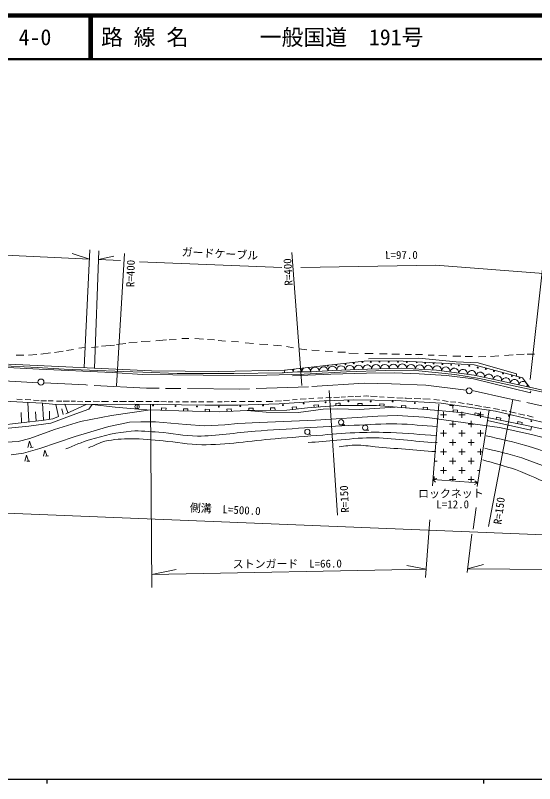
# Model space of a CAD drawing. Units: millimetres, scale not verified. Extents: x 40000 to 680000, y 20000 to 380000.
# Drawn here: x 160764 to 279684, y 204000 to 380000 of the extents above; entities that cross this region are included whole.
import ezdxf
from ezdxf.enums import TextEntityAlignment as Align

# ---------------------------------------------------------------- set-up
doc = ezdxf.new("R2010")
doc.units = ezdxf.units.MM
doc.header["$LTSCALE"] = 1000
doc.linetypes.add('CHAIN', pattern=[18.5, 12, -1.5, 3.5, -1.5])
for name, color, linetype, lineweight in [('M-BGD', 7, 'Continuous', 13), ('M-BMK', 2, 'CHAIN', 13), ('M-STR-HTXT', 7, 'Continuous', 13), ('M-TTL', 2, 'Continuous', 140), ('M-TTL-BAND', 7, 'Continuous', 25), ('M-TTL-LINE', 7, 'Continuous', 50), ('M-TTL-TXT', 7, 'Continuous', 50)]:
    doc.layers.add(name, color=color, linetype=linetype, lineweight=lineweight)
doc.styles.add('ＭＳ ゴシック', font='')
doc.styles.get('ＭＳ ゴシック').set_extended_font_data('MS Gothic')

# ---------------------------------------------------------------- blocks, each defined once
blk = doc.blocks.new('広葉樹林')
at = {"color": 7, "linetype": 'Continuous', "lineweight": 13}
blk.add_line((0, -0.75), (1, -0.75), dxfattribs=at)
blk.add_circle((0, 0), 0.75, dxfattribs=at)
blk = doc.blocks.new('針葉樹林')
at = {"color": 7, "linetype": 'Continuous', "lineweight": 13}
for p, q in [((-0.6, -1), (0, 1)), ((0, 1), (0.6, -1)), ((0.1, -1), (1.1, -1))]:
    blk.add_line(p, q, dxfattribs=at)
blk = doc.blocks.new('有線柱')
at = {"color": 7, "linetype": 'Continuous', "lineweight": 13}
blk.add_line((0, 0.5), (0, -0.5), dxfattribs=at)
blk.add_circle((0, 0), 0.5, dxfattribs=at)

msp = doc.modelspace()

# ---------------------------------------------------------------- linework, layer by layer
at = {"layer": 'M-BGD'}
for p, q in [((224091, 325662), (226336, 295171)), ((183897, 304616), (186083, 304841)), ((186759, 304961), (188640, 305146)), ((189580, 305265), (191660, 305398)), ((192905, 305438), (195382, 305650)), ((195965, 305689), (197594, 305769)), ((198879, 305941), (200482, 305941)), ((201899, 305981), (203859, 305835)), ((204787, 305782), (206376, 305663)), ((207224, 305517), (208866, 305398)), ((210297, 305305), (211860, 305199)), ((213357, 305000), (215317, 304841)), ((216708, 304709), (218589, 304590)), ((169764, 302735), (171698, 303053)), ((172453, 303199), (174108, 303464)), ((175327, 303729), (176705, 303901)), ((178175, 303914), (179738, 304100)), ((180506, 304192), (183487, 304471)), ((219914, 304418), (221728, 304325)), ((222854, 304113), (224457, 303808)), ((225676, 303596), (227491, 303398)), ((228630, 303292), (230338, 303212)), ((231690, 303040), (233412, 302974)), ((234604, 302881), (236392, 302881)), ((160982, 302139), (162717, 302139)), ((163763, 302179), (165684, 302285)), ((166598, 302391), (168783, 302682)), ((237160, 302629), (239253, 302576)), ((240763, 302523), (242710, 302523)), ((241651, 301333), (253182, 301449)), ((244154, 302497), (245876, 302484)), ((246989, 302364), (248711, 302391)), ((250022, 302338), (251466, 302338)), ((252420, 302272), (254023, 302272)), ((253182, 301449), (261695, 300637)), ((255334, 302153), (256659, 302179)), ((257758, 302060), (259599, 302007)), ((260964, 301927), (262765, 301927)), ((263745, 301874), (265481, 301821)), ((266805, 301808), (268487, 301861)), ((269600, 301848), (271455, 301994)), ((272792, 302060), (274766, 302219)), ((275561, 302285), (277309, 302364)), ((277958, 302417), (279627, 302364)), ((155434, 299829), (165746, 299365)), ((158955, 299326), (166210, 298939)), ((191932, 298601), (159197, 300110)), ((165746, 299365), (171975, 298978)), ((240648, 300806), (222423, 298717)), ((248116, 300884), (240648, 300806)), ((265837, 299916), (248116, 300884)), ((261695, 300637), (266764, 300366)), ((276943, 296975), (265837, 299916)), ((266764, 300366), (275547, 297890)), ((166210, 298939), (182945, 298185)), ((171975, 298978), (185460, 298436)), ((182945, 298185), (189891, 297720)), ((185460, 298436), (189949, 298281)), ((189891, 297720), (203743, 297546)), ((189949, 298281), (197823, 297972)), ((207332, 298407), (191932, 298601)), ((197823, 297972), (210766, 297972)), ((203743, 297546), (213184, 297527)), ((222423, 298717), (207332, 298407)), ((210766, 297972), (221871, 298107)), ((213184, 297527), (218350, 297566)), ((218350, 297566), (226940, 297836)), ((221871, 298107), (222147, 298123)), ((232984, 297806), (224258, 297419)), ((226940, 297836), (236633, 298301)), ((241168, 298038), (232984, 297806)), ((236633, 298301), (245552, 298610)), ((247494, 298135), (241168, 298038)), ((245552, 298610), (253194, 298533)), ((253240, 297864), (247494, 298135)), ((253194, 298533), (261378, 297759)), ((259470, 297516), (253240, 297864)), ((265661, 296761), (259470, 297516)), ((261378, 297759), (267085, 296811)), ((275547, 297890), (275547, 297345)), ((278759, 293550), (265661, 296761)), ((267085, 296811), (277397, 294567)), ((278490, 294838), (276943, 296975)), ((277397, 294567), (291443, 291568)), ((278494, 294837), (282853, 293851)), ((278778, 293995), (278759, 293550)), ((229126, 292274), (227995, 292191)), ((231152, 292385), (230059, 292339)), ((233145, 292470), (231833, 292414)), ((234972, 292548), (233692, 292493)), ((236398, 292609), (235406, 292566)), ((238238, 292687), (236929, 292631)), ((239858, 292756), (238552, 292700)), ((241146, 292811), (240508, 292783)), ((241700, 292778), (241146, 292811)), ((243641, 292665), (242122, 292754)), ((245232, 292571), (244122, 292636)), ((247503, 292438), (245969, 292528)), ((249540, 292319), (248153, 292400)), ((250242, 292283), (249971, 292294)), ((251542, 292232), (250242, 292283)), ((253590, 292151), (252071, 292211)), ((149557, 292138), (163912, 291286)), ((162315, 292026), (161123, 292087)), ((164343, 291923), (162973, 291992)), ((163861, 286922), (163644, 291312)), ((163912, 291286), (166986, 291138)), ((164879, 291821), (166191, 291781)), ((166598, 291702), (167920, 291692)), ((167174, 287328), (166986, 291138)), ((166986, 291138), (170024, 290886)), ((169438, 291663), (168312, 291720)), ((170024, 290886), (172070, 290910)), ((170617, 288143), (170024, 290886)), ((170309, 291618), (170190, 291624)), ((171432, 291614), (170309, 291618)), ((173195, 291607), (171685, 291613)), ((172770, 289059), (172070, 290910)), ((172070, 290910), (178386, 290860)), ((172322, 288721), (176943, 290871)), ((174518, 291602), (173527, 291606)), ((176233, 291496), (175020, 291555)), ((178081, 291516), (176720, 291565)), ((177600, 289797), (178386, 290860)), ((187980, 290938), (178386, 290860)), ((178386, 290860), (183598, 290242)), ((180004, 291580), (178558, 291586)), ((180684, 291577), (180486, 291578)), ((182101, 291569), (180684, 291577)), ((184261, 291558), (183124, 291564)), ((186229, 291547), (184629, 291556)), ((187936, 291537), (186679, 291544)), ((187980, 290938), (204212, 290706)), ((190018, 291526), (188431, 291535)), ((191904, 291515), (190670, 291522)), ((193714, 291505), (192451, 291512)), ((195343, 291496), (194049, 291504)), ((196853, 291488), (195759, 291494)), ((198358, 291480), (197502, 291485)), ((200426, 291468), (199010, 291476)), ((202110, 291459), (200973, 291465)), ((202227, 291460), (202110, 291459)), ((203959, 291472), (202709, 291463)), ((204212, 290706), (211719, 290667)), ((206044, 291486), (204591, 291476)), ((208093, 291500), (207022, 291493)), ((209715, 291511), (208548, 291503)), ((211366, 291522), (210186, 291514)), ((211719, 290667), (221160, 290996)), ((213415, 291536), (212104, 291527)), ((215431, 291550), (214046, 291540)), ((217099, 291561), (215914, 291553)), ((219641, 291578), (218202, 291569)), ((219687, 291582), (219641, 291578)), ((221711, 291730), (220376, 291632)), ((231472, 291673), (221160, 290996)), ((223548, 291865), (222185, 291765)), ((225336, 291996), (224220, 291914)), ((227343, 292143), (225972, 292043)), ((234713, 290630), (227671, 290127)), ((230153, 290805), (229155, 290734)), ((229155, 290734), (229191, 290235)), ((230189, 290306), (230153, 290805)), ((231472, 291673), (238244, 291886)), ((234696, 291130), (234143, 291090)), ((234143, 291090), (234178, 290591)), ((235179, 291128), (234696, 291130)), ((243496, 290591), (234713, 290630)), ((235177, 290628), (235179, 291128)), ((238244, 291886), (247859, 291809)), ((239179, 291110), (239177, 290610)), ((240179, 291106), (239179, 291110)), ((240177, 290606), (240179, 291106)), ((257639, 289469), (243496, 290591)), ((244214, 291036), (244175, 290537)), ((245211, 290956), (244214, 291036)), ((245172, 290458), (245211, 290956)), ((247859, 291809), (258249, 291151)), ((249199, 290640), (249159, 290142)), ((250196, 290561), (249199, 290640)), ((250156, 290063), (250196, 290561)), ((255794, 292064), (254050, 292133)), ((257922, 291817), (256571, 291986)), ((258249, 291151), (270708, 289294)), ((259872, 291573), (258552, 291738)), ((260216, 290621), (261216, 290621)), ((261640, 291352), (260451, 291501)), ((260923, 290666), (260923, 289914)), ((263517, 291117), (262242, 291277)), ((264282, 291022), (264176, 291035)), ((265545, 290792), (264282, 291022)), ((267547, 290428), (265984, 290712)), ((162204, 286720), (162106, 289029)), ((165517, 287125), (165371, 289203)), ((168610, 287504), (168544, 289309)), ((171693, 288601), (171388, 289841)), ((173808, 288404), (177600, 289797)), ((182795, 288318), (191734, 289596)), ((183598, 290242), (188067, 289874)), ((188067, 289874), (191762, 289593)), ((193968, 289585), (191734, 289596)), ((198186, 289391), (193968, 289585)), ((194263, 290072), (194240, 289572)), ((195262, 290026), (194263, 290072)), ((195239, 289527), (195262, 290026)), ((207511, 289198), (198186, 289391)), ((199246, 289870), (199236, 289370)), ((200246, 289849), (199246, 289870)), ((200235, 289349), (200246, 289849)), ((204245, 289766), (204234, 289266)), ((205245, 289745), (204245, 289766)), ((205234, 289245), (205245, 289745)), ((213857, 289508), (207511, 289198)), ((210206, 289830), (209207, 289781)), ((209207, 289781), (209232, 289282)), ((210231, 289331), (210206, 289830)), ((222950, 289585), (213857, 289508)), ((218210, 289067), (213857, 289508)), ((215222, 290019), (214222, 290011)), ((214222, 290011), (214226, 289511)), ((215226, 289519), (215222, 290019)), ((225639, 289029), (218210, 289067)), ((220222, 290062), (219222, 290053)), ((219222, 290053), (219226, 289553)), ((220226, 289562), (220222, 290062)), ((227671, 290127), (222950, 289585)), ((225154, 290341), (224161, 290227)), ((224161, 290227), (224218, 289730)), ((225211, 289844), (225154, 290341)), ((231250, 289803), (225639, 289029)), ((234616, 289880), (231250, 289803)), ((239530, 289686), (234616, 289880)), ((247772, 290228), (239530, 289686)), ((254183, 290245), (254143, 289746)), ((255180, 290166), (254183, 290245)), ((255140, 289667), (255180, 290166)), ((263501, 288927), (257639, 289469)), ((258802, 289207), (258802, 287793)), ((261056, 289655), (261010, 289157)), ((262051, 289563), (261056, 289655)), ((262005, 289065), (262051, 289563)), ((263044, 289207), (263044, 287793)), ((277895, 286025), (263501, 288927)), ((266049, 288924), (265950, 288433)), ((267029, 288726), (266049, 288924)), ((266930, 288236), (267029, 288726)), ((267287, 289207), (267287, 287793)), ((269533, 290067), (268004, 290345)), ((271655, 289681), (270247, 289937)), ((270708, 289294), (286553, 285598)), ((273355, 289322), (272153, 289591)), ((275432, 288858), (273839, 289214)), ((277463, 288405), (276025, 288726)), ((154965, 285833), (167385, 287243)), ((167385, 287243), (169320, 287591)), ((168856, 286585), (173808, 288404)), ((169320, 287591), (170617, 288143)), ((169755, 285145), (175714, 286963)), ((175714, 286963), (182795, 288318)), ((186918, 286813), (189487, 286893)), ((189487, 286893), (192852, 286893)), ((192852, 286893), (199846, 286284)), ((216695, 286734), (229464, 287264)), ((229464, 287264), (243770, 288165)), ((243770, 288165), (248168, 288350)), ((248168, 288350), (254367, 287979)), ((254367, 287979), (257414, 287582)), ((257228, 287582), (271666, 285595)), ((258094, 288500), (259509, 288500)), ((260923, 287086), (260923, 285672)), ((262337, 288500), (263751, 288500)), ((265166, 287086), (265166, 285672)), ((266580, 288500), (267994, 288500)), ((278816, 284944), (268914, 287211)), ((270950, 287935), (270851, 287445)), ((271930, 287738), (270950, 287935)), ((271831, 287248), (271930, 287738)), ((275851, 286947), (275753, 286457)), ((276832, 286750), (275851, 286947)), ((277962, 288308), (279328, 287980)), ((154926, 284998), (163825, 285888)), ((163825, 285888), (168856, 286585)), ((164106, 283055), (169755, 285145)), ((174493, 283555), (180877, 285462)), ((180877, 285462), (182175, 285833)), ((182175, 285833), (184745, 286337)), ((184745, 286337), (186918, 286813)), ((199846, 286284), (204058, 285992)), ((204058, 285992), (208747, 286231)), ((208747, 286231), (211741, 286469)), ((211741, 286469), (216695, 286734)), ((260216, 286379), (261630, 286379)), ((264458, 286379), (265873, 286379)), ((271666, 285595), (279005, 283979)), ((276733, 286259), (276832, 286750)), ((289891, 283316), (277895, 286025)), ((278998, 285776), (278816, 284944)), ((166386, 280747), (174493, 283555)), ((258094, 284257), (259509, 284257)), ((258802, 284965), (258802, 283550)), ((262337, 284257), (263751, 284257)), ((263044, 284965), (263044, 283550)), ((266580, 284257), (267994, 284257)), ((267287, 284965), (267287, 283550)), ((279005, 283979), (285151, 282363)), ((157102, 282165), (161436, 282398)), ((161436, 282398), (164106, 283055)), ((257087, 282136), (257387, 282136)), ((260216, 282136), (261630, 282136)), ((260923, 282843), (260923, 281429)), ((264458, 282136), (265873, 282136)), ((265166, 282843), (265166, 281429)), ((162624, 279714), (166386, 280747)), ((258094, 280015), (259509, 280015)), ((258802, 280722), (258802, 279308)), ((262337, 280015), (263751, 280015)), ((263044, 280722), (263044, 279308)), ((266580, 280015), (267671, 280015)), ((267287, 280722), (267287, 279308)), ((159816, 279316), (162624, 279714)), ((260923, 278601), (260923, 277186)), ((265166, 278601), (265166, 277186)), ((256680, 277382), (256680, 277186)), ((256724, 277893), (257387, 277893)), ((258802, 276479), (258802, 275065)), ((260216, 277893), (261630, 277893)), ((263044, 276479), (263044, 275065)), ((264458, 277893), (265873, 277893)), ((258094, 275772), (259509, 275772)), ((262337, 275772), (263751, 275772)), ((266580, 275772), (267032, 275772)), ((256406, 273646), (257286, 273904)), ((256406, 273646), (266673, 272906)), ((256406, 273646), (256976, 273092)), ((256680, 274358), (256680, 273775)), ((260216, 273651), (261630, 273651)), ((260923, 274358), (260923, 273402)), ((264458, 273651), (265873, 273651)), ((265166, 274358), (265166, 273028)), ((266600, 272902), (265876, 272550)), ((266673, 272906), (265992, 273401)), ((265992, 273401), (266600, 272902))]:
    msp.add_line(p, q, dxfattribs=at)
msp.add_lwpolyline([(278490, 294838), (265813, 297556), (257184, 298755), (249175, 299142), (241436, 298949), (233504, 298639), (228551, 298368), (225378, 298330), (221871, 298107)], dxfattribs=at)
for centre in [(232304, 299742), (234268, 299897), (236357, 300071), (238253, 300303), (240246, 300593), (242142, 300593), (244135, 300671), (246263, 300632), (248391, 300632), (250423, 300555), (252667, 300516), (254602, 300342), (256556, 300245), (258568, 300110), (260560, 299955), (262340, 299800), (264720, 299742), (266655, 299316), (268493, 298988), (270369, 298523), (272459, 297982), (274452, 297382), (276212, 296937), (192307, 290648), (197468, 290508), (202348, 290408), (207368, 290348), (212268, 290488), (217489, 290648), (222049, 290728), (226789, 291108), (231810, 291368), (237030, 291588), (242150, 291568), (247151, 291548), (252251, 291188), (273772, 288268), (278932, 287068)]:
    msp.add_circle(centre, 100, dxfattribs=at)
for centre, start, end in [((227375, 298354), 118.9685, 180.69869), ((227375, 298354), 0.69869, 74.11227), ((229374, 298414), 3.11852, 182.71535), ((231371, 298523), 3.13024, 183.13024), ((233368, 298632), 2.35588, 183.13071), ((235367, 298712), 2.2348, 182.2348), ((237365, 298790), 2.2348, 182.2348), ((239363, 298868), 2.2348, 182.2348), ((241362, 298946), 1.49134, 182.23501), ((243361, 298997), 1.4321, 181.4321), ((245361, 299047), 1.4321, 181.4321), ((247360, 299097), 1.4321, 181.4321), ((249359, 299134), 357.22075, 180.66987), ((251357, 299037), 357.23424, 177.23424), ((253355, 298940), 357.23424, 177.23424), ((255352, 298844), 357.23424, 177.23424), ((257349, 298733), 352.06772, 176.39874), ((259330, 298457), 352.08584, 172.08584), ((223380, 298203), 148.26909, 183.63045), ((223380, 298203), 3.63045, 44.81169), ((225376, 298330), 140.4101, 183.63054), ((225376, 298330), 0.70548, 52.67067), ((261310, 298182), 352.08584, 172.08584), ((263291, 297906), 352.08584, 172.08584), ((265272, 297632), 350.15144, 172.11982), ((267235, 297251), 347.89778, 167.89778), ((269190, 296832), 347.89778, 167.89778), ((271146, 296412), 347.89778, 167.89778), ((273101, 295993), 347.89778, 167.89778), ((275057, 295574), 347.89778, 167.89778), ((277013, 295155), 347.89778, 167.89778)]:
    msp.add_arc(centre, 1000, start, end, dxfattribs=at)
for points, knots in [([(257425, 285773), (254328, 285985), (251238, 286353), (248134, 286408), (244878, 286466), (241621, 286240), (238368, 286091), (230792, 285742), (223222, 285284), (215658, 284741), (211260, 284425), (206886, 283599), (202477, 283629), (199499, 283650), (196556, 284300), (193584, 284502), (191496, 284644), (189397, 284911), (187311, 284741), (184134, 284482), (181003, 283722), (177941, 282835), (176010, 282275), (174183, 281406), (172304, 280691)], [0, 0, 0, 0, 1, 1, 1, 2, 2, 2, 3, 3, 3, 4, 4, 4, 5, 5, 5, 6, 6, 6, 7, 7, 7, 8, 8, 8, 8]), ([(257186, 283708), (253719, 283947), (250258, 284304), (246784, 284423), (244377, 284506), (241966, 284502), (239559, 284423), (236749, 284330), (233946, 284072), (231142, 283867), (227514, 283602), (223890, 283285), (220264, 282994), (214652, 282544), (209059, 281591), (203430, 281644), (200478, 281672), (197559, 282276), (194616, 282517), (192184, 282717), (189751, 283026), (187311, 282994), (185291, 282967), (183239, 282914), (181276, 282438), (179972, 282122), (178788, 281432), (177544, 280929)], [0, 0, 0, 0, 1, 1, 1, 2, 2, 2, 3, 3, 3, 4, 4, 4, 5, 5, 5, 6, 6, 6, 7, 7, 7, 8, 8, 8, 9, 9, 9, 9]), ([(410595, 264175), (402072, 265975), (393549, 267772), (385027, 269575), (380527, 270526), (376079, 271767), (371528, 272433), (367691, 272995), (363809, 273227), (359935, 273386), (357343, 273492), (354745, 273494), (352153, 273386), (348969, 273253), (345802, 272850), (342625, 272592), (339290, 272321), (335965, 271748), (332620, 271798), (328733, 271856), (324886, 272598), (321027, 273068), (313923, 273935), (306830, 274898), (299747, 275927), (296353, 276420), (292915, 276705), (289583, 277515), (285517, 278503), (281693, 280323), (277673, 281485), (274688, 282348), (271638, 282967), (268621, 283708)], [0, 0, 0, 0, 1, 1, 1, 2, 2, 2, 3, 3, 3, 4, 4, 4, 5, 5, 5, 6, 6, 6, 7, 7, 7, 8, 8, 8, 9, 9, 9, 10, 10, 10, 11, 11, 11, 11]), ([(257107, 282041), (252131, 282438), (247171, 283211), (242179, 283232), (239579, 283243), (236990, 282878), (234397, 282676), (232199, 282505), (230004, 282306), (227807, 282120)], [0, 0, 0, 0, 1, 1, 1, 2, 2, 2, 3, 3, 3, 3]), ([(257028, 280056), (252396, 280426), (247761, 280768), (243132, 281167), (241702, 281291), (240279, 281571), (238844, 281565), (237540, 281558), (236250, 281300), (234953, 281167)], [0, 0, 0, 0, 1, 1, 1, 2, 2, 2, 3, 3, 3, 3]), ([(392808, 265287), (386032, 266557), (379301, 268096), (372481, 269098), (368530, 269678), (364551, 270060), (360570, 270369), (357294, 270622), (354004, 271037), (350724, 270845), (345581, 270544), (340628, 268455), (335479, 268304), (329998, 268143), (324563, 269377), (319121, 270051), (310473, 271123), (301803, 272114), (293236, 273704), (290458, 274219), (287686, 274805), (284978, 275609), (282168, 276443), (279516, 277749), (276720, 278627), (273951, 279496), (271109, 280109), (268303, 280850)], [0, 0, 0, 0, 1, 1, 1, 2, 2, 2, 3, 3, 3, 4, 4, 4, 5, 5, 5, 6, 6, 6, 7, 7, 7, 8, 8, 8, 9, 9, 9, 9]), ([(315786, 267828), (305252, 269363), (294473, 269701), (284184, 272433), (281105, 273250), (278302, 274889), (275290, 275927), (272836, 276773), (270314, 277409), (267826, 278150)], [0, 0, 0, 0, 1, 1, 1, 2, 2, 2, 3, 3, 3, 3])]:
    msp.add_open_spline(points, degree=3, knots=knots, dxfattribs=at)
at = {"layer": 'M-BMK'}
for p, q in [((165954, 295833), (144600, 296994)), ((176939, 295326), (167286, 295820)), ((240670, 295732), (227906, 294920)), ((246939, 295596), (240670, 295732)), ((190786, 294604), (176939, 295326)), ((212165, 294378), (190786, 294604)), ((227906, 294920), (212165, 294378)), ((254787, 295281), (246939, 295596)), ((264023, 294165), (254787, 295281)), ((273550, 292259), (265372, 294045)), ((289607, 288741), (273550, 292259))]:
    msp.add_line(p, q, dxfattribs=at)
at = {"layer": 'M-BMK', "linetype": 'Continuous'}
for centre in [(166622, 295991), (264687, 293995)]:
    msp.add_circle(centre, 686, dxfattribs=at)
at = {"layer": 'M-STR-HTXT'}
for p, q in [((68428, 328980), (177750, 324186)), ((177852, 326262), (176527, 299311)), ((179903, 326049), (178901, 299201)), ((177750, 324186), (173767, 325428)), ((179830, 324095), (183352, 324826)), ((179830, 324095), (184826, 323876)), ((183927, 295094), (185784, 325430)), ((189156, 323515), (221811, 322252)), ((226141, 322252), (256992, 322793)), ((256992, 322793), (293886, 319907)), ((281513, 321909), (278689, 296564)), ((232630, 294099), (234537, 265487)), ((191725, 290884), (192017, 248966)), ((257745, 290920), (256296, 272223)), ((269083, 262944), (274685, 292010)), ((269295, 289648), (266540, 272057)), ((65084, 269682), (344746, 258493)), ((266328, 267289), (265587, 262308)), ((255693, 264443), (254671, 251256)), ((265269, 261142), (264209, 252347)), ((254816, 253123), (250443, 254005)), ((264310, 253189), (267968, 254166)), ((254816, 253123), (191996, 251917)), ((191996, 251917), (197628, 253083)), ((264310, 253189), (351952, 252665))]:
    msp.add_line(p, q, dxfattribs=at)
at = {"layer": 'M-TTL'}
msp.add_line((680000, 380000), (40000, 380000), dxfattribs=at)
at = {"layer": 'M-TTL-BAND'}
for p, q in [((40000, 205000), (579000, 205000)), ((168000, 205000), (168000, 204000)), ((268000, 205000), (268000, 204000))]:
    msp.add_line(p, q, dxfattribs=at)
at = {"layer": 'M-TTL-LINE'}
for p, q in [((177750, 380000), (177750, 370000)), ((178250, 380000), (178250, 370000)), ((40000, 370000), (680000, 370000))]:
    msp.add_line(p, q, dxfattribs=at)

# ---------------------------------------------------------------- block references
at = {"layer": 'M-BGD'}
for name, p, xscale, yscale, rotation in [('有線柱', (188650, 290367), 1000, 1000, 0.32447), ('広葉樹林', (235359, 286783), 800, 800, 2.32447), ('広葉樹林', (227639, 284597), 800, 800, 2.32447), ('広葉樹林', (240872, 285545), 800, 800, 2.32447), ('針葉樹林', (164041, 281738), 700, 700, 2.32447), ('針葉樹林', (167562, 279726), 700, 700, 2.32447), ('針葉樹林', (163305, 278566), 700, 700, 2.32447)]:
    msp.add_blockref(name, p, dxfattribs=dict(at, xscale=xscale, yscale=yscale, rotation=rotation))

# ---------------------------------------------------------------- texts
at = {"layer": 'M-STR-HTXT', "style": 'ＭＳ ゴシック'}
for s, rotation, p in [('ガードケーブル', 357.09, (207609, 325383)), ('R=400', 88.854, (187138, 320874)), ('R=400', 93.029, (223201, 321222)), ('R=150', 93.029, (236129, 269201)), ('ロックネット', 0.317, (260498, 270460)), ('R=150', 82.256, (271564, 266514)), ('側溝\u3000L=500.0', 357.09, (208831, 266842)), ('L=12.0', 0.317, (260920, 267975)), ('ストンガード\u3000L=66.0', 0.317, (223042, 254364))]:
    msp.add_text(s, height=1833, rotation=rotation, dxfattribs=at).set_placement(p, align=Align.MIDDLE_CENTER)
msp.add_text('L=97.0', height=1833, rotation=0.459, dxfattribs=at).set_placement((249192, 323634), align=Align.BOTTOM_CENTER)
at = {"layer": 'M-TTL-TXT', "style": 'ＭＳ ゴシック'}
for s, p in [('4-0', (161521, 375000)), ('路 線 名', (180380, 375000)), ('一般国道\u3000191号', (216734, 375000))]:
    msp.add_text(s, height=3666, dxfattribs=at).set_placement(p, align=Align.MIDDLE_LEFT)

doc.saveas('drawing.dxf')
